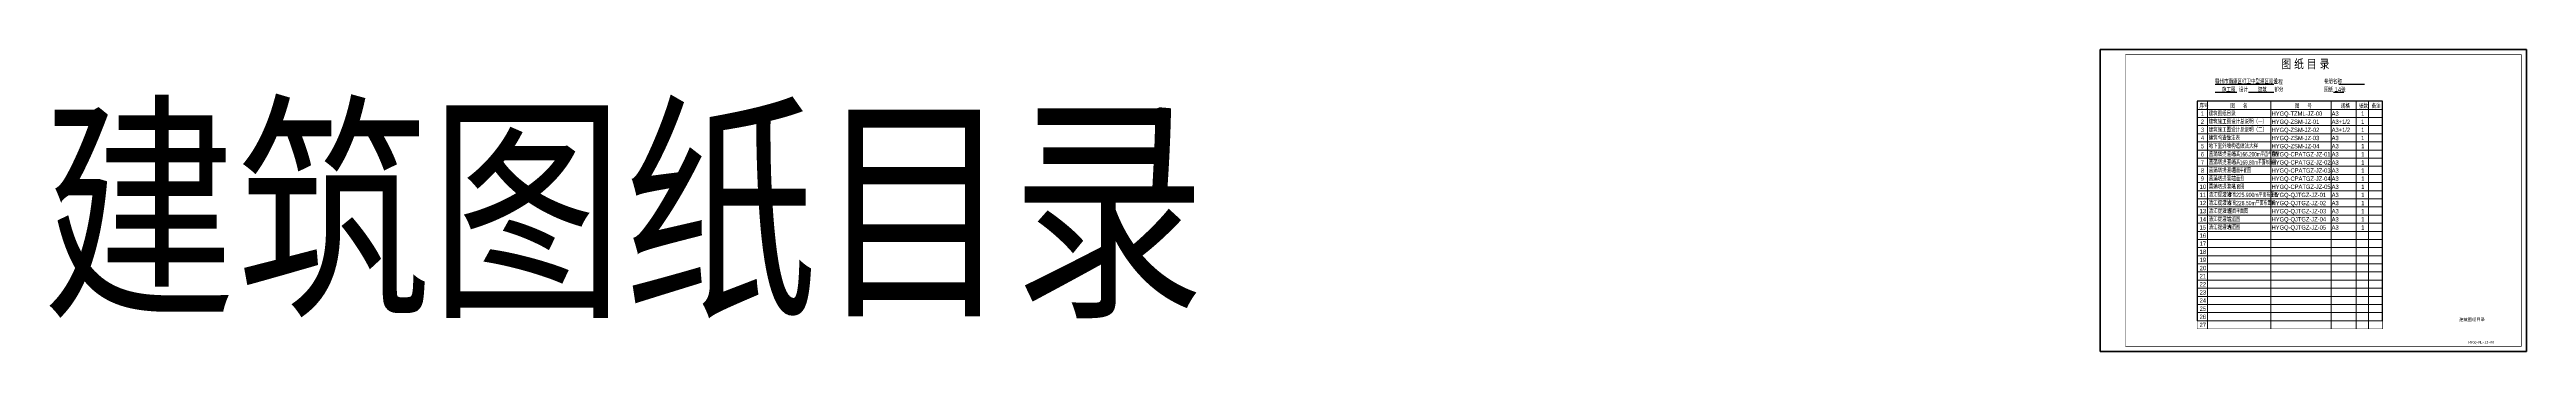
# Model space of a CAD drawing. Header units: millimetres. Extents: x 1742399 to 4898386, y 2481636 to 5226310.
# Drawn here: x 1911348 to 2155330, y 3217714 to 3247414 of the extents above; entities that cross this region are included whole.
import ezdxf

# ---------------------------------------------------------------- set-up
doc = ezdxf.new("R2010")
doc.units = ezdxf.units.MM
doc.header["$LTSCALE"] = 1000
for name, color, linetype in [('PUB_TITLE', 4, 'Continuous'), ('YHG_文字', 7, 'Continuous'), ('图框', 7, 'Continuous'), ('文字标注', 3, 'Continuous')]:
    doc.layers.add(name, color=color, linetype=linetype)
doc.layers.add('细实线', color=161, linetype='Continuous', lineweight=13)
doc.styles.add('-宋体', font='', dxfattribs={"width": 0.8})
doc.styles.add('biaotilan', font='', dxfattribs={"width": 0.7})
doc.styles.add('设计文字', font='ecidi_romand.shx', dxfattribs={"width": 0.8, "height": 3.5, "bigfont": 'ecidi_hzfs.shx'})
doc.styles.get('-宋体').set_extended_font_data('SimSun')
doc.styles.get('biaotilan').set_extended_font_data('SimSun')

# ---------------------------------------------------------------- blocks, each defined once
blk = doc.blocks.new('HAYJZ A3')
blk.add_lwpolyline([(4975, -403417), (46975, -403417), (46975, -433117), (4975, -433117), (4975, -403417)])
at = {"const_width": 50}
blk.add_lwpolyline([(7475, -403917), (46475, -403917), (46475, -432617), (7475, -432617), (7475, -403917)], dxfattribs=at)
at = {"layer": 'PUB_TITLE'}
blk.add_lwpolyline([(4975, -433117), (46975, -433117), (46975, -403417), (4975, -403417)], close=True, dxfattribs=at)

msp = doc.modelspace()

# ---------------------------------------------------------------- linework, layer by layer
for p, q in [((2141162.4, 3242329.1), (2122896.6, 3242329.1)), ((2122896.6, 3242329.1), (2122896.6, 3220729.1)), ((2141162.4, 3220729.1), (2141162.4, 3242329.1))]:
    msp.add_line(p, q)
at = {"const_width": 40}
msp.add_lwpolyline([(2122896.6, 3242329.1), (2141162.4, 3242329.1), (2141162.4, 3219929.1), (2122896.6, 3219929.1)], close=True, dxfattribs=at)
at = {"layer": 'PUB_TITLE'}
msp.add_lwpolyline([(2113329.5, 3217713.6), (2155329.5, 3217713.6), (2155329.5, 3247413.6), (2113329.5, 3247413.6)], close=True, dxfattribs=at)
msp.add_lwpolyline([(2113329.5, 3217713.6), (2155329.5, 3217713.6), (2155329.5, 3247413.6), (2113329.5, 3247413.6)], close=True, dxfattribs=at)
msp.add_lwpolyline([(2113329.5, 3217713.6), (2155329.5, 3217713.6), (2155329.5, 3247413.6), (2113329.5, 3247413.6)], close=True, dxfattribs=at)
msp.add_lwpolyline([(2113329.5, 3217713.6), (2155329.5, 3217713.6), (2155329.5, 3247413.6), (2113329.5, 3247413.6)], close=True, dxfattribs=at)
at = {"layer": '文字标注'}
for p, q in [((2130437.7, 3243979.1), (2124655.3, 3243979.1)), ((2126790.7, 3243179.1), (2124655.3, 3243179.1)), ((2130443, 3243179.1), (2127943, 3243179.1)), ((2137337.4, 3243179.1), (2136322.9, 3243179.1)), ((2139386.4, 3243979.1), (2136842.6, 3243979.1))]:
    msp.add_line(p, q, dxfattribs=at)
at = {"layer": '细实线', "color": 4}
for p, q in [((2122896.6, 3241529.1), (2141162.4, 3241529.1)), ((2122896.6, 3240729.1), (2141162.4, 3240729.1)), ((2123896.6, 3242329.1), (2123896.6, 3219929.1)), ((2130161, 3242329.1), (2130161, 3219929.1)), ((2136098, 3242329.1), (2136098, 3219929.1)), ((2138561.1, 3242329.1), (2138561.1, 3219929.1)), ((2139761.1, 3242329.1), (2139761.1, 3219929.1)), ((2122896.6, 3239929.1), (2141162.4, 3239929.1)), ((2122896.6, 3239129.1), (2141162.4, 3239129.1)), ((2122896.6, 3238329.1), (2141162.4, 3238329.1)), ((2122896.6, 3237529.1), (2141162.4, 3237529.1)), ((2122896.6, 3236729.1), (2141162.4, 3236729.1)), ((2122896.6, 3235929.1), (2141162.4, 3235929.1)), ((2122896.6, 3235129.1), (2141162.4, 3235129.1)), ((2122896.6, 3234329.1), (2141162.4, 3234329.1)), ((2122896.6, 3233529.1), (2141162.4, 3233529.1)), ((2122896.6, 3232729.1), (2141162.4, 3232729.1)), ((2122896.6, 3231929.1), (2141162.4, 3231929.1)), ((2122896.6, 3231129.1), (2141162.4, 3231129.1)), ((2122896.6, 3230329.1), (2141162.4, 3230329.1)), ((2122896.6, 3229529.1), (2141162.4, 3229529.1)), ((2122896.6, 3228729.1), (2141162.4, 3228729.1)), ((2122896.6, 3227929.1), (2141162.4, 3227929.1)), ((2122896.6, 3227129.1), (2141162.4, 3227129.1)), ((2122896.6, 3226329.1), (2141162.4, 3226329.1)), ((2122896.6, 3225529.1), (2141162.4, 3225529.1)), ((2122896.6, 3224729.1), (2141162.4, 3224729.1)), ((2122896.6, 3223929.1), (2141162.4, 3223929.1)), ((2122896.6, 3223129.1), (2141162.4, 3223129.1)), ((2122896.6, 3222329.1), (2141162.4, 3222329.1)), ((2122896.6, 3221529.1), (2141162.4, 3221529.1)), ((2122896.6, 3220729.1), (2141162.4, 3220729.1))]:
    msp.add_line(p, q, dxfattribs=at)

# ---------------------------------------------------------------- block references
msp.add_blockref('HAYJZ A3', (2108354.9, 3650830.4))

# ---------------------------------------------------------------- texts
at = {"layer": 'YHG_文字', "style": '-宋体', "width": 0.8}
msp.add_text('建筑图纸目录', height=17500, dxfattribs=at).set_placement((1910641.5, 3222924.7))
at = {"layer": '图框', "style": 'biaotilan'}
for s, height, p in [('建筑图纸目录', 300, (2148708.3, 3220694.3)), ('HYGQ-ML-JZ-00', 250, (2149618.8, 3218487.6))]:
    msp.add_text(s, height=height, dxfattribs=at).set_placement(p)
at = {"layer": '文字标注', "style": '设计文字'}
for s, height, width, p in [('图 纸 目 录', 1000, 0.8, (2131186.6, 3245473.3)), ('赣州市南康区红卫中型灌区建设', 425, 0.8, (2124655.3, 3244057.1)), ('施工图', 425, 0.8, (2125338.6, 3243245.3)), ('设计', 425, 0.8, (2127003.9, 3243245.3)), ('建筑', 425, 0.8, (2128876.2, 3243245.3)), ('工程', 425, 0.8, (2130437.7, 3243979.1)), ('部分', 425, 0.8, (2130499, 3243245.3)), ('卷册名称', 425, 0.8, (2135381.4, 3244045.3)), ('图纸     张', 425, 0.8, (2135392.1, 3243245.3)), ('14', 425, 0.8, (2136442.6, 3243285.4)), ('序号', 425, 0.8, (2123123.6, 3241638)), ('2', 425, 0.8, (2123256.3, 3240105.3)), ('1', 425, 0.8, (2123256.3, 3240905.3)), ('建筑图纸目录', 425, 0.8, (2124023.4, 3240900.7)), ('建筑施工图设计总说明（一）', 425, 0.8, (2124023.4, 3240100.7)), ('图     名', 425, 0.8, (2126170.1, 3241638)), ('HYGQ-TZML-JZ-00', 425, 0.8, (2130225.2, 3240900.7)), ('HYGQ-ZSM-JZ-01', 425, 0.8, (2130225.2, 3240100.7)), ('图     号', 425, 0.8, (2132530, 3241638)), ('A3', 425, 0.8, (2136140.6, 3240900.7)), ('A3+1/2', 425, 0.8, (2136140.6, 3240100.7)), ('规格', 425, 0.8, (2137051.9, 3241638)), ('张数', 425, 0.8, (2138822.8, 3241638)), ('1', 425, 0.8, (2139039.4, 3240900.7)), ('1', 425, 0.8, (2139039.4, 3240100.7)), ('备注', 425, 0.8, (2140080, 3241638)), ('4', 425, 0.8, (2123256.3, 3238505.3)), ('3', 425, 0.8, (2123256.3, 3239305.3)), ('5', 425, 0.8, (2123256.3, 3237705.3)), ('地下室外墙构造做法大样', 425, 0.8, (2124023.4, 3237700.7)), ('建筑施工图设计总说明（二）', 425, 0.8, (2124023.4, 3239300.7)), ('建筑构造做法表', 425, 0.8, (2124023.4, 3238500.7)), ('HYGQ-ZSM-JZ-02', 425, 0.8, (2130225.2, 3239300.7)), ('HYGQ-ZSM-JZ-03', 425, 0.8, (2130225.2, 3238500.7)), ('HYGQ-ZSM-JZ-04', 425, 0.8, (2130225.2, 3237700.7)), ('A3+1/2', 425, 0.8, (2136140.6, 3239300.7)), ('A3', 425, 0.8, (2136140.6, 3238500.7)), ('A3', 425, 0.8, (2136140.6, 3237700.7)), ('1', 425, 0.8, (2139039.4, 3239300.7)), ('1', 425, 0.8, (2139039.4, 3238500.7)), ('1', 425, 0.8, (2139054.7, 3237700.7)), ('8', 425, 0.8, (2123256.3, 3235305.3)), ('6', 425, 0.8, (2123256.3, 3236905.3)), ('7', 425, 0.8, (2123256.3, 3236105.3)), ('菖蒲垇提灌站', 425, 0.8, (2124023.4, 3236900.7)), ('菖蒲垇提灌站', 425, 0.8, (2124023.4, 3236100.7)), ('菖蒲垇提灌站', 425, 0.8, (2124023.4, 3235300.7)), ('标高166.200m平面布置图', 425, 0.65, (2126383.2, 3236900.7)), ('标高169.80m平面布置图', 425, 0.65, (2126383.2, 3236100.7)), ('屋面平面图', 425, 0.65, (2126383.2, 3235300.7)), ('HYGQ-CPATGZ-JZ-01', 425, 0.8, (2130225.2, 3236900.7)), ('HYGQ-CPATGZ-JZ-02', 425, 0.8, (2130225.2, 3236100.7)), ('HYGQ-CPATGZ-JZ-03', 425, 0.8, (2130225.2, 3235300.7)), ('A3', 425, 0.8, (2136140.6, 3236900.7)), ('A3', 425, 0.8, (2136140.6, 3236100.7)), ('A3', 425, 0.8, (2136140.6, 3235300.7)), ('1', 425, 0.8, (2139054.7, 3236900.7)), ('1', 425, 0.8, (2139054.7, 3236100.7)), ('1', 425, 0.8, (2139054.7, 3235300.7)), ('10', 425, 0.8, (2123133.3, 3233705.3)), ('11', 425, 0.8, (2123133.3, 3232905.3)), ('9', 425, 0.8, (2123256.3, 3234505.3)), ('清江提灌站', 425, 0.8, (2124023.4, 3232900.7)), ('菖蒲垇提灌站', 425, 0.8, (2124023.4, 3234500.7)), ('菖蒲垇提灌站', 425, 0.8, (2124023.4, 3233700.7)), ('标高225.900m平面布置图', 425, 0.7, (2125951.9, 3232900.7)), ('剖面图', 425, 0.7, (2126383.2, 3233700.7)), ('立面图', 425, 0.65, (2126383.2, 3234500.7)), ('HYGQ-CPATGZ-JZ-04', 425, 0.8, (2130225.2, 3234500.7)), ('HYGQ-CPATGZ-JZ-05', 425, 0.8, (2130225.2, 3233700.7)), ('HYGQ-QJTGZ-JZ-01', 425, 0.8, (2130225.2, 3232900.7)), ('A3', 425, 0.8, (2136140.6, 3234500.7)), ('A3', 425, 0.8, (2136140.6, 3233700.7)), ('A3', 425, 0.8, (2136140.6, 3232900.7)), ('1', 425, 0.8, (2139054.7, 3234500.7)), ('1', 425, 0.8, (2139054.7, 3233700.7)), ('1', 425, 0.8, (2139054.7, 3232900.7)), ('12', 425, 0.8, (2123133.3, 3232105.3)), ('13', 425, 0.8, (2123133.3, 3231305.3)), ('14', 425, 0.8, (2123133.3, 3230505.3)), ('清江提灌站', 425, 0.8, (2124023.4, 3232100.7)), ('清江提灌站', 425, 0.8, (2124023.4, 3231300.7)), ('清江提灌站', 425, 0.8, (2124023.4, 3230500.7)), ('标高228.50m平面布置图', 425, 0.7, (2125951.9, 3232100.7)), ('屋面平面图', 425, 0.7, (2125951.9, 3231300.7)), ('立面图', 425, 0.7, (2125951.9, 3230500.7)), ('HYGQ-QJTGZ-JZ-02', 425, 0.8, (2130225.2, 3232100.7)), ('HYGQ-QJTGZ-JZ-03', 425, 0.8, (2130225.2, 3231300.7)), ('HYGQ-QJTGZ-JZ-04', 425, 0.8, (2130225.2, 3230500.7)), ('A3', 425, 0.8, (2136140.6, 3232100.7)), ('A3', 425, 0.8, (2136140.6, 3231300.7)), ('A3', 425, 0.8, (2136140.6, 3230500.7)), ('1', 425, 0.8, (2139054.7, 3232100.7)), ('1', 425, 0.8, (2139054.7, 3231300.7)), ('1', 425, 0.8, (2139054.7, 3230500.7)), ('15', 425, 0.8, (2123133.3, 3229705.3)), ('16', 425, 0.8, (2123133.3, 3228905.3)), ('17', 425, 0.8, (2123133.3, 3228105.3)), ('清江提灌站', 425, 0.8, (2124023.4, 3229700.7)), ('剖面图', 425, 0.7, (2125951.9, 3229700.7)), ('HYGQ-QJTGZ-JZ-05', 425, 0.8, (2130225.2, 3229700.7)), ('A3', 425, 0.8, (2136140.6, 3229700.7)), ('1', 425, 0.8, (2139054.7, 3229700.7)), ('20', 425, 0.8, (2123133.3, 3225705.3)), ('18', 425, 0.8, (2123133.3, 3227305.3)), ('19', 425, 0.8, (2123133.3, 3226505.3)), ('21', 425, 0.8, (2123133.3, 3224905.3)), ('22', 425, 0.8, (2123133.3, 3224105.3)), ('23', 425, 0.8, (2123133.3, 3223305.3)), ('24', 425, 0.8, (2123133.3, 3222505.3)), ('25', 425, 0.8, (2123133.3, 3221705.3)), ('26', 425, 0.8, (2123133.3, 3220905.3)), ('27', 425, 0.8, (2123133.3, 3220105.3))]:
    msp.add_text(s, height=height, dxfattribs=dict(at, width=width)).set_placement(p)

doc.saveas('drawing.dxf')
